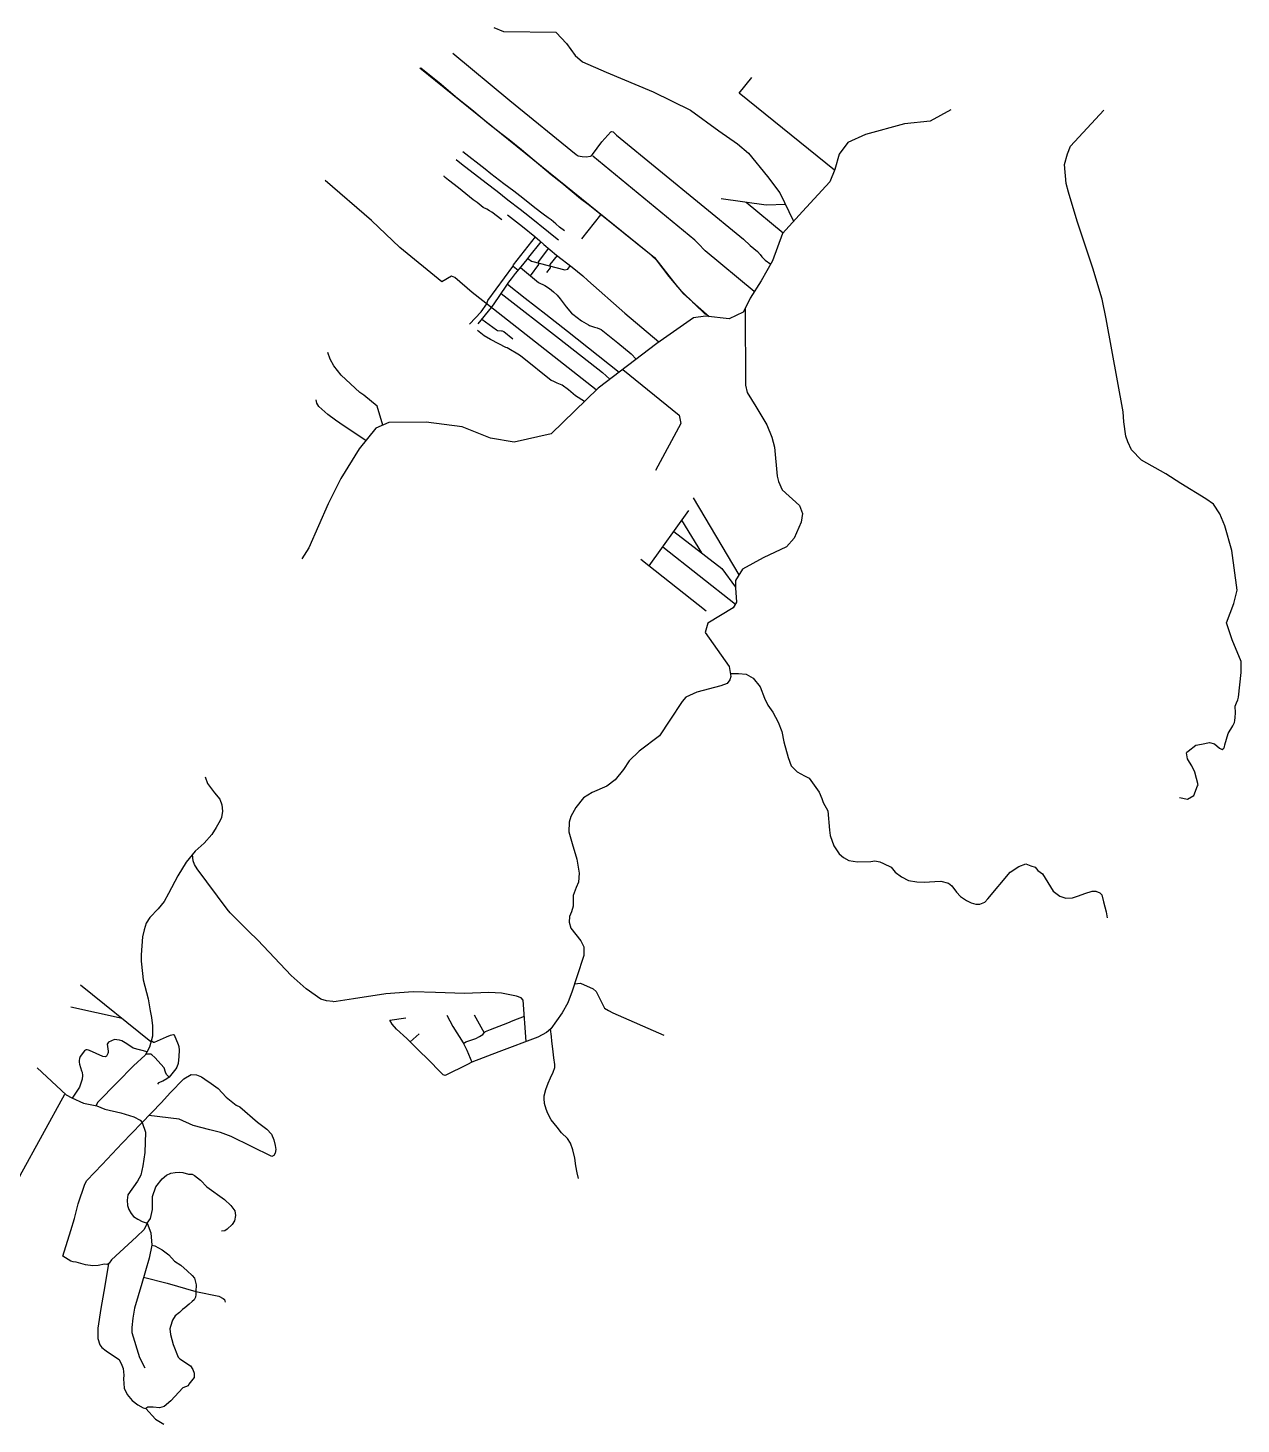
# Model space of a CAD drawing. Header units: millimetres. Extents: x 335238 to 340737, y 7369216 to 7372735.
# Drawn here: x 337680 to 340737, y 7369216 to 7372735 of the extents above; entities that cross this region are included whole.
import ezdxf

# ---------------------------------------------------------------- set-up
doc = ezdxf.new("R2010")
doc.units = ezdxf.units.MM
for name, color, linetype in [('AVENIDA ÂNGEKO DEMACHI - 30_12_20 - etapa 01 - DJI_0004', 7, 'Continuous'), ('ESTRADA ARTHUR MARSON - 30_12_20 - etapa 01 - DJI_0007', 1, 'Continuous'), ('ESTRADA GALVÃO - 30_12_20 - etapa 01  - DJI_0028', 1, 'Continuous'), ('ESTRADA JOSÉ MOURA - 30_12_20 - etapa 01 - DJI_0041', 7, 'Continuous'), ('ESTRADA LUIZ MARSON - 30_12_20 - etapa 01 - DJI_0025', 1, 'Continuous'), ('ESTRADA MARCO POLO - 30_12_20 - etapa 01 - DJI_0031 - DJI_0032 - DJI_0033', 7, 'Continuous'), ('MARIA ENCARNAÇÃO NUTE - 30_12_20 - etapa 04 - DJI_0032', 7, 'Continuous'), ('MCT - AVENIDA VENÂNCIA TOMÁS DE AQUINO', 7, 'Continuous'), ('MCT - RUA JOÃO ANTUNES', 7, 'Continuous'), ('MCT - RUA PARAÍBA', 7, 'Continuous'), ('MCT - TV. DAS GOIABEIRAS', 7, 'Continuous'), ('MCT RUA PROF. BENEDITO CARLOS DOS SANTOS', 1, 'Continuous'), ('PASSAGEM DE ACÁCIA - 30_12_20 - etapa 01 - DJI_0013', 1, 'Continuous'), ('PASSAGEM INÊS DE ARAÚJO - 30_12_20 - etapa 01 - DJI_0038', 7, 'Continuous'), ('PASSAGEM SÃO RAFAEL - 30_12_20 - etapa 01 - DJI_0014', 1, 'Continuous'), ('RUA ACRE - 31_12_20 - MAVIC - DJI_0161', 7, 'Continuous'), ('RUA AGUAS DE PRATA - 30_12_20 - etapa 01 - DJI_0012', 1, 'Continuous'), ('RUA ALAMEDA DAS PAINEIRAS - 30_12_20 - etapa 01 - DJI_0004 - DJI_0001', 1, 'Continuous'), ('RUA ANTONIA MARIA SALATIEL - 30_12_20 - etapa 01 - DJI_0009', 1, 'Continuous'), ('RUA ANTONIO BATTISTINI - 30_12_20 - etapa 01 - DJI_0026', 7, 'Continuous'), ('RUA ASSUMPTA SABATINI ROSSI - 30_12_20 - etapa 01 - DJI_0024', 7, 'Continuous'), ('RUA AUGUSTO VENTURINI - 30_12_20 - etapa 01 - DJI_0039', 1, 'Continuous'), ('RUA CEARÁ MIRIM - 31_12_20 - MAVIC - DJI_0153', 7, 'Continuous'), ('RUA COTEGIPE - 31_12_20 - MAVIC - DJI_0147', 7, 'Continuous'), ('RUA DA CONQUISTA - 30_12_20 - etapa 01 - DJI_0002 - DJI_0003', 1, 'Continuous'), ('RUA DA ÁRVORE - 30_12_20 - etapa 01 - DJI_0006', 1, 'Continuous'), ('RUA DAS AROEIRAS - 30_12_20 - etapa 04 - DJI_0031 - DJI_0032 - DJI_0033', 7, 'Continuous'), ('RUA DAS FLORES - 30_12_20 - etapa 01 - DJI_0001', 1, 'Continuous'), ('RUA DEOCLÉCIO ALVES MOREIRA - 31_12_20 - MAVIC - DJI_0158', 7, 'Continuous'), ('RUA DUAS PITANGUEIRAS - 30_12_20 - etapa 04 - DJI_0030', 7, 'Continuous'), ('RUA FLORESTAL - 31_12_20 - MAVIC - DJI_0159', 7, 'Continuous'), ('RUA FRANCISCO AFONSO RIGUEIRA - 30_12_20 - etapa 04 - DJI_0029', 7, 'Continuous'), ('RUA GINÉS GONSALES - 30_12_20  - etapa 04 - DJI_0027', 7, 'Continuous'), ('RUA GIUSEPPE VENTURINE - 30_12_20 - etapa 01 - DJI_0020', 7, 'Continuous'), ('RUA GOIÂNIA - 31_12_20 - MAVIC - DJI_0151', 7, 'Continuous'), ('RUA IPÓLITO MINUCCI - 30_12_20 - etapa 01 - DJI_0017', 1, 'Continuous'), ('RUA ITAIPÚ - 31_12_20 - MAVIC - DJI_0150', 7, 'Continuous'), ('RUA JANDIR CARVALHO LANES - 30_12_20 - etapa 04 - DJI_0033', 7, 'Continuous'), ('RUA JOSÉ JOÃO SANTANA - 30_12_20 - etapa 01 - DJI_0023', 1, 'Continuous'), ('RUA JOSÉ MARTINS FERNANDES - 31_12_20 - MAVIC - DJI_0162', 7, 'Continuous'), ('RUA JURUÁ - 31_12_20 - MAVIC - DJI_0160', 7, 'Continuous'), ('RUA JÚPITER - 30_12_20 - etapa 01 - DJI_0037', 7, 'Continuous'), ('RUA LUIGI BATISTINI - 30_12_20 - etapa 01 - DJI_0027', 1, 'Continuous'), ('RUA LUIZA DE O. SANTANA - 30_12_20 - etapa 01 - DJI_0021', 1, 'Continuous'), ('RUA MANAUS - 31_12_20 - MAVIC - DJI_0154 - DJI_155', 7, 'Continuous'), ('RUA MARTE - 30_12_20 - etapa 01 - DJI_0034', 7, 'Continuous'), ('RUA MATO GROSSO - 31_12_20 - MAVIC - DJI_0148', 7, 'Continuous'), ('RUA MERCÚRIO - 30_12_20 - etapa 01 - DJI_0035', 7, 'Continuous'), ('RUA NETUNO - 30_12_20 - etapa 01 - DJI_0036', 7, 'Continuous'), ('RUA PEDRO ZAMPIERRI - 30_12_20 - etapa 01 - DJI_0015', 1, 'Continuous'), ('RUA SANTE BATTISTINI - 30_12_20 - etapa 01 - DJI_0005', 1, 'Continuous'), ('RUA SERVIDÃO PARTICULAR - 30_12_20 - etapa 01 - DJI_0029', 7, 'Continuous'), ('RUA SIMON BOLIVAR - 31_12_20 - MAVIC - DJI_0157', 7, 'Continuous'), ('RUA VÊNUS - 30_12_20 - etapa 01 - DJI_0040', 7, 'Continuous'), ('RUA ÁGUAS DE SANTA BÁRBARA - 30_12_20 - etapa 01 - DJI_0010', 1, 'Continuous'), ('RUA ÁGUAS DE SANTA CLARA - 30_12_20 - etapa 01 - DJI_0011', 1, 'Continuous'), ('TV SOSSEGO - 30_12_20 - etapa 01 - DJI_0030', 7, 'Continuous')]:
    doc.layers.add(name, color=color, linetype=linetype)

msp = doc.modelspace()

# ---------------------------------------------------------------- linework, layer by layer
at = {"layer": 'AVENIDA ÂNGEKO DEMACHI - 30_12_20 - etapa 01 - DJI_0004'}
msp.add_lwpolyline([(340581.8, 7370794.7), (340602.5, 7370790.9), (340618.2, 7370800.2), (340627.7, 7370824), (340628.7, 7370826.4), (340620.7, 7370859.1), (340613.1, 7370874.4), (340606.8, 7370883.6), (340602.1, 7370892.2), (340599.2, 7370907.3), (340600.4, 7370909.1), (340603.8, 7370911.7), (340623.3, 7370926.7), (340637.6, 7370929.5), (340657.6, 7370933.2), (340670.5, 7370929.8), (340682.6, 7370918.9), (340689.6, 7370916.2), (340693.3, 7370918.9), (340695.6, 7370922.4), (340696.4, 7370927.5), (340705, 7370956.6), (340716.7, 7370975.9), (340720.6, 7370983.6), (340721.2, 7370989.2), (340722.3, 7370996.6), (340722.9, 7371008.1), (340721.9, 7371025.2), (340725.9, 7371033.9), (340729.3, 7371041), (340730.8, 7371047.5), (340737.1, 7371110.2), (340737.1, 7371137.8), (340715, 7371192.1), (340700.5, 7371234.9), (340718.7, 7371284.1), (340727.5, 7371317.7), (340713.9, 7371417.5), (340696.4, 7371479.8), (340683.5, 7371510.3), (340668, 7371534.1), (340648.2, 7371547.7), (340585.1, 7371586.5), (340547.2, 7371610.9), (340486.1, 7371645.3), (340461.4, 7371671.2), (340452.1, 7371691), (340446.7, 7371705.8), (340441.6, 7371741.5), (340439.9, 7371767.4), (340397.3, 7372001.4), (340387.1, 7372050.7), (340363.7, 7372129.5), (340323.9, 7372247.3), (340302.6, 7372320.7), (340296.4, 7372342.9), (340292.1, 7372390.4), (340299.6, 7372417.6), (340307.5, 7372436.3), (340391.7, 7372527.1)], dxfattribs=at)
at = {"layer": 'ESTRADA ARTHUR MARSON - 30_12_20 - etapa 01 - DJI_0007'}
msp.add_lwpolyline([(338888.7, 7372088.8), (338932.9, 7372053.2), (338984.8, 7372013), (339039.9, 7371970.3), (339169.6, 7371866.8)], dxfattribs=at)
at = {"layer": 'ESTRADA GALVÃO - 30_12_20 - etapa 01  - DJI_0028'}
msp.add_lwpolyline([(339487, 7372027.6), (339482.2, 7372017.9), (339446.7, 7372001.8), (339387.8, 7372008.5), (339357.2, 7372003.7), (339264.5, 7371939.1), (339116.6, 7371826.4), (338998.7, 7371711.6), (338905.3, 7371690.5), (338845.6, 7371700.2), (338774.3, 7371729.5), (338683.8, 7371741.1), (338589.6, 7371740.2), (338556.3, 7371725.6), (338514.3, 7371673.7), (338468.1, 7371599.1), (338436.5, 7371534.7), (338388, 7371423.8), (338369.9, 7371396.6)], dxfattribs=at)
at = {"layer": 'ESTRADA JOSÉ MOURA - 30_12_20 - etapa 01 - DJI_0041'}
msp.add_lwpolyline([(339449.8, 7371107.5), (339470.7, 7371107.6), (339490.1, 7371105.4), (339507.6, 7371095.3), (339524.8, 7371073.6), (339536.5, 7371045), (339544.4, 7371027.5), (339556.8, 7371009.6), (339570.9, 7370984.4), (339579.5, 7370961.6), (339585.2, 7370935.6), (339595.7, 7370895.9), (339603.2, 7370874.5), (339618.7, 7370860), (339637.3, 7370849.1), (339649.1, 7370843.6), (339673.6, 7370808), (339681, 7370792.1), (339683.9, 7370782.1), (339695.4, 7370760.9), (339699.8, 7370712.4), (339701.9, 7370698.9), (339710.7, 7370673), (339724.1, 7370653.3), (339734.9, 7370643.4), (339749, 7370636.1), (339759.4, 7370634.7), (339770.5, 7370632.8), (339804.3, 7370633.9), (339814.5, 7370635.2), (339826.7, 7370632.8), (339836.2, 7370628.7), (339855.7, 7370619.2), (339865.7, 7370606.6), (339881.2, 7370595.3), (339899, 7370585.8), (339920.1, 7370582.2), (339938.8, 7370581.1), (339951.6, 7370582.4), (339965.5, 7370583.2), (339980.7, 7370584), (339999.9, 7370579.3), (340008.4, 7370572.3), (340019.6, 7370556.2), (340030, 7370545.7), (340045.2, 7370535.6), (340057.1, 7370529.2), (340068.8, 7370525.9), (340078.5, 7370526.1), (340091, 7370530.9), (340099.2, 7370539.8), (340155.3, 7370606.6), (340176.8, 7370621), (340194.9, 7370627.8), (340207.4, 7370623), (340218.5, 7370618.9), (340225.3, 7370611.3), (340236.7, 7370602.4), (340264, 7370558.7), (340280.1, 7370546.6), (340295.3, 7370541.4), (340312.4, 7370542.2), (340327.5, 7370547.2), (340343, 7370552.9), (340361.5, 7370558.7), (340371.5, 7370558.4), (340380.9, 7370554.7), (340386.4, 7370549.7), (340390.4, 7370531.7), (340397.1, 7370506.8), (340400, 7370491.7)], dxfattribs=at)
at = {"layer": 'ESTRADA LUIZ MARSON - 30_12_20 - etapa 01 - DJI_0025'}
for points in [[(338750.8, 7372671), (338894.2, 7372551.5), (339061.1, 7372416), (339066.6, 7372412.6), (339076.7, 7372410.2), (339087.1, 7372410.1), (339097.4, 7372411.8), (339100.7, 7372413.4), (339102.3, 7372415.3)], [(339510.4, 7372069.9), (339386.6, 7372172.7), (339369.2, 7372191.1), (339360.2, 7372199.8), (339103.1, 7372411.1)]]:
    msp.add_lwpolyline(points, dxfattribs=at)
at = {"layer": 'ESTRADA MARCO POLO - 30_12_20 - etapa 01 - DJI_0031 - DJI_0032 - DJI_0033', "color": 1}
msp.add_lwpolyline([(340005.9, 7372528.4), (339953.6, 7372499.3), (339888.7, 7372492.6), (339790.6, 7372466.1), (339746.1, 7372445.8), (339724.4, 7372416.4), (339713.1, 7372377.7), (339700.8, 7372346.4), (339631.7, 7372272.3), (339581.3, 7372216.2), (339556.5, 7372147.4), (339528.1, 7372097.4), (339499.7, 7372053.2), (339487, 7372027.6)], dxfattribs=at)
at = {"layer": 'ESTRADA MARCO POLO - 30_12_20 - etapa 01 - DJI_0031 - DJI_0032 - DJI_0033'}
for points in [[(339487, 7372027.6), (339488.6, 7371834), (339492.1, 7371815.7), (339513.9, 7371780.2), (339542, 7371734), (339554.9, 7371703.2), (339561.1, 7371678.1), (339568.2, 7371605), (339571.3, 7371591.2), (339580.6, 7371570.7), (339624.2, 7371530.8), (339632.1, 7371510.5), (339628.5, 7371488.5), (339611.1, 7371448.2), (339591.6, 7371426.5), (339533.1, 7371399.1), (339480.5, 7371370.5), (339463.3, 7371342.2), (339462.7, 7371323.3), (339465.9, 7371287), (339457, 7371272.7), (339393.5, 7371234.4), (339386.7, 7371210.5), (339447.1, 7371124.8), (339450.9, 7371100.2), (339448.4, 7371091.8), (339441.8, 7371082.3), (339426, 7371076.3), (339365.5, 7371060.7), (339337.6, 7371047.4), (339328.6, 7371036.9), (339297.2, 7370989.5), (339271.9, 7370950.4), (339220.5, 7370911.3), (339195.3, 7370887.1), (339180.7, 7370865.8), (339159.5, 7370839.5), (339138.5, 7370823.4), (339101.6, 7370807.7), (339079.9, 7370794), (339060.5, 7370769.5), (339048.2, 7370747.1), (339043.8, 7370732.5), (339043.3, 7370708.1), (339051.7, 7370679.2), (339063, 7370639.3), (339069.1, 7370604), (339067.7, 7370581.6), (339061.2, 7370568.3), (339054.2, 7370547.9), (339054.1, 7370521.1), (339049.5, 7370506.7), (339045.1, 7370495.1), (339043.7, 7370480.8), (339047.9, 7370465.9), (339073, 7370433.7), (339081.1, 7370418.2), (339080.6, 7370396.8), (339063.6, 7370343.1), (339051.5, 7370306.4), (339040.8, 7370277.4), (339026.2, 7370252.1), (338997.6, 7370212.2)], [(339067, 7369834.2), (339063.8, 7369849), (339060.9, 7369866.3), (339058.4, 7369885.6), (339053.5, 7369907.1), (339046.9, 7369924), (339039.4, 7369935.5), (339024.6, 7369950), (339014, 7369963.6), (338998.7, 7369982), (338989.9, 7369998.1), (338985.5, 7370009.1), (338981.3, 7370023.8), (338980.9, 7370036.3), (338981.2, 7370043.1), (338985.2, 7370059.2), (338991.2, 7370074.7), (338996.5, 7370088.1), (339003.3, 7370102.2), (339007.8, 7370114.5), (339007.8, 7370122), (339005.4, 7370139), (339002.5, 7370161), (338999.8, 7370180.5), (338999, 7370192.8), (338996.4, 7370211.3)]]:
    msp.add_lwpolyline(points, dxfattribs=at)
at = {"layer": 'MARIA ENCARNAÇÃO NUTE - 30_12_20 - etapa 04 - DJI_0032'}
msp.add_lwpolyline([(338997.6, 7370212.2), (338986.5, 7370202.9), (338964.5, 7370191.1), (338866.3, 7370153.9), (338798.4, 7370127.5), (338787.3, 7370122.3), (338731.4, 7370094.1)], dxfattribs=at)
at = {"layer": 'MCT - AVENIDA VENÂNCIA TOMÁS DE AQUINO'}
msp.add_lwpolyline([(338448.6, 7370280.4), (338432.6, 7370282), (338418.1, 7370286.3), (338380.7, 7370312.3), (338343.3, 7370346.6), (338259.1, 7370434.9), (338236, 7370457.9), (338189.7, 7370504.3), (338182, 7370513.4), (338106.3, 7370614.8), (338099.4, 7370626.3), (338096.6, 7370635.1), (338094.2, 7370650.8)], dxfattribs=at)
at = {"layer": 'MCT - RUA JOÃO ANTUNES'}
msp.add_lwpolyline([(338665.8, 7370199.6), (338643.2, 7370178.7)], dxfattribs=at)
at = {"layer": 'MCT - RUA PARAÍBA'}
msp.add_lwpolyline([(337966.1, 7369973.7), (338016.3, 7370025.9), (338038.6, 7370050.8), (338072.9, 7370085.7), (338091.5, 7370096.4), (338104.9, 7370096.1), (338117.6, 7370091.2), (338125.4, 7370084.8), (338141.5, 7370074), (338159.1, 7370061.8), (338179.5, 7370039.2), (338204.6, 7370019.2), (338213.9, 7370014.9), (338258.6, 7369976.9), (338282.3, 7369959.3), (338293.3, 7369946.1), (338299.7, 7369931.8), (338303.1, 7369918), (338304.3, 7369907.6), (338302.6, 7369898.2), (338299.9, 7369892.2), (338294.6, 7369890)], dxfattribs=at)
at = {"layer": 'MCT - TV. DAS GOIABEIRAS'}
msp.add_lwpolyline([(338804.6, 7370246.7), (338829.8, 7370202.1)], dxfattribs=at)
at = {"layer": 'MCT RUA PROF. BENEDITO CARLOS DOS SANTOS'}
msp.add_lwpolyline([(338823.8, 7372000.2), (338860.8, 7371973.4), (338863.4, 7371971.8), (338873.2, 7371971.1), (338874.8, 7371971), (338879.3, 7371969.6), (338901.5, 7371951.1)], dxfattribs=at)
at = {"layer": 'PASSAGEM DE ACÁCIA - 30_12_20 - etapa 01 - DJI_0013'}
msp.add_lwpolyline([(339013.3, 7372160.8), (338995.4, 7372138.5), (338995.7, 7372130.3), (338986.7, 7372118.6)], dxfattribs=at)
at = {"layer": 'PASSAGEM INÊS DE ARAÚJO - 30_12_20 - etapa 01 - DJI_0038'}
msp.add_lwpolyline([(339356.7, 7371550.3), (339471.7, 7371356.1)], dxfattribs=at)
at = {"layer": 'PASSAGEM SÃO RAFAEL - 30_12_20 - etapa 01 - DJI_0014'}
msp.add_lwpolyline([(338991.5, 7372179.3), (338965.5, 7372145.4), (338966.2, 7372138.5), (338945.5, 7372110.1)], dxfattribs=at)
at = {"layer": 'RUA ACRE - 31_12_20 - MAVIC - DJI_0161'}
msp.add_lwpolyline([(337917.1, 7370237.7), (337787.8, 7370266)], dxfattribs=at)
at = {"layer": 'RUA AGUAS DE PRATA - 30_12_20 - etapa 01 - DJI_0012'}
msp.add_lwpolyline([(338874.4, 7372250.8), (338848.7, 7372270), (338842.9, 7372273.8), (338836.6, 7372277.5), (338827.4, 7372281.9), (338811.8, 7372294.3), (338801.9, 7372301.3), (338764.6, 7372331.9), (338739.5, 7372350.7), (338731.1, 7372357.8), (338729, 7372360.1), (338728.8, 7372362)], dxfattribs=at)
at = {"layer": 'RUA ALAMEDA DAS PAINEIRAS - 30_12_20 - etapa 01 - DJI_0004 - DJI_0001'}
for points in [[(338792.5, 7371988.3), (338822.1, 7372019.3), (338836.6, 7372038.8), (338839.1, 7372047.2), (338901.8, 7372133.1), (338903.9, 7372137.4), (338958.7, 7372208)], [(338848.2, 7372029.7), (338854.7, 7372039.1), (338885.3, 7372084), (338892.1, 7372093.6), (338898.5, 7372102.5), (338908.5, 7372115.7), (338922.5, 7372132.6), (338937.6, 7372150.9), (338942.2, 7372156.8), (338973.2, 7372195.3)], [(338814.4, 7371988.8), (338848.2, 7372029.7)]]:
    msp.add_lwpolyline(points, dxfattribs=at)
at = {"layer": 'RUA ANTONIA MARIA SALATIEL - 30_12_20 - etapa 01 - DJI_0009'}
msp.add_lwpolyline([(339122.6, 7372263.8), (339075.2, 7372203.4)], dxfattribs=at)
at = {"layer": 'RUA ANTONIO BATTISTINI - 30_12_20 - etapa 01 - DJI_0026'}
msp.add_lwpolyline([(339102.4, 7372415.3), (339126.5, 7372447.6), (339148.5, 7372472.6), (339151.3, 7372473.5), (339154.7, 7372472.6), (339160, 7372467.6), (339163.5, 7372464.3), (339483, 7372202.5), (339500.3, 7372186.6), (339518.3, 7372171.3), (339525, 7372163.5), (339529, 7372157.9), (339538.2, 7372149.4), (339552, 7372139.5)], dxfattribs=at)
at = {"layer": 'RUA ASSUMPTA SABATINI ROSSI - 30_12_20 - etapa 01 - DJI_0024'}
for points in [[(339037.1, 7372695.6), (339011.5, 7372722.9), (338879.1, 7372724.8), (338854.9, 7372734.7)], [(339037.1, 7372695.6), (339059.3, 7372665.3), (339077.4, 7372649.6), (339137.4, 7372623.4), (339255.2, 7372573.8), (339349.6, 7372527.2), (339421.4, 7372475.4), (339468, 7372442.7), (339495.7, 7372418.8), (339543.7, 7372359.8), (339574.5, 7372318.9), (339609.2, 7372247.2)]]:
    msp.add_lwpolyline(points, dxfattribs=at)
at = {"layer": 'RUA AUGUSTO VENTURINI - 30_12_20 - etapa 01 - DJI_0039'}
msp.add_lwpolyline([(339179.4, 7371874), (339321.4, 7371758.5), (339325.6, 7371738), (339261.8, 7371619.5)], dxfattribs=at)
at = {"layer": 'RUA CEARÁ MIRIM - 31_12_20 - MAVIC - DJI_0153'}
msp.add_lwpolyline([(338294.6, 7369890), (338192.4, 7369940.7), (338165.2, 7369950.2), (338138.6, 7369956.8), (338096.7, 7369968.2), (338060.7, 7369984), (337984.7, 7369993.1)], dxfattribs=at)
at = {"layer": 'RUA COTEGIPE - 31_12_20 - MAVIC - DJI_0147'}
for points in [[(337992, 7369666.5), (337999.9, 7369664.7), (338018.1, 7369655.1), (338034.8, 7369642), (338049.5, 7369626.5), (338065.5, 7369616.1), (338081, 7369602.1), (338093.5, 7369590.3), (338099.9, 7369583.4), (338103.7, 7369566.8), (338102.9, 7369549.8), (338102.7, 7369542), (338102.5, 7369535.2), (338098.9, 7369528.6), (338094, 7369524.1), (338086.1, 7369517.4), (338075, 7369508.5), (338069.1, 7369504.5), (338061.6, 7369496.8), (338050.9, 7369488), (338043.9, 7369477.8), (338038.9, 7369461.8), (338037.3, 7369455.3), (338039.5, 7369441.6), (338045.5, 7369416), (338058.7, 7369384.6), (338062.9, 7369380.4), (338089.5, 7369362.3), (338095.7, 7369353.5), (338098.8, 7369343.9), (338098.4, 7369333.1), (338085.5, 7369316), (338083.3, 7369312.1), (338070.4, 7369307.3), (338040.4, 7369274.5), (338023.6, 7369259.8), (338011.8, 7369256.8), (337995.7, 7369258.4), (337981.7, 7369258.4), (337977, 7369254.7)], [(337883.1, 7369619.5), (337871.2, 7369549.4), (337863.6, 7369506.7), (337855.9, 7369457), (337856, 7369430.9), (337860.7, 7369415.5), (337866, 7369408.4), (337877, 7369399.9), (337890.8, 7369390.5), (337909.4, 7369378.7), (337916.4, 7369364.3), (337920.2, 7369355.7), (337921.5, 7369339), (337920.6, 7369329.7), (337922.7, 7369305.9), (337929.6, 7369290.4), (337942.4, 7369274.8), (337956.8, 7369264), (337970, 7369256.8), (337977, 7369254.7), (338001.5, 7369228.2), (338022.1, 7369215.5)]]:
    msp.add_lwpolyline(points, dxfattribs=at)
at = {"layer": 'RUA DA CONQUISTA - 30_12_20 - etapa 01 - DJI_0002 - DJI_0003'}
msp.add_lwpolyline([(339082.1, 7371792.8), (339060, 7371807.5), (339042.2, 7371822.2), (339026.4, 7371834.6), (339013.7, 7371839.6), (339003.5, 7371844.3), (338998.4, 7371845.8), (338925.1, 7371905.1), (338918.8, 7371910.2), (338887.5, 7371928.7), (338884.3, 7371929.1), (338866.5, 7371938.7), (338845.7, 7371949.5), (338829.5, 7371958.4), (338812.5, 7371971.8)], dxfattribs=at)
at = {"layer": 'RUA DA ÁRVORE - 30_12_20 - etapa 01 - DJI_0006'}
for points in [[(338902.5, 7372134.5), (338915.3, 7372123.9)], [(338920.9, 7372130.7), (338966.7, 7372092.6), (338982.9, 7372085.2), (338994.2, 7372078), (339004.5, 7372069.3), (339013.2, 7372060.9), (339021.2, 7372051.6), (339036, 7372031.6), (339049.9, 7372015.5), (339052.8, 7372012.8), (339075.3, 7371996.7), (339092.5, 7371986), (339094.9, 7371984.7), (339107.4, 7371980.8), (339114.8, 7371978.8), (339124.5, 7371974.3), (339166.4, 7371941.1), (339199.8, 7371913.3), (339212.3, 7371899.4)]]:
    msp.add_lwpolyline(points, dxfattribs=at)
at = {"layer": 'RUA DAS AROEIRAS - 30_12_20 - etapa 04 - DJI_0031 - DJI_0032 - DJI_0033'}
msp.add_lwpolyline([(338777.5, 7370175), (338783.4, 7370179.3), (338808.6, 7370187.8), (338818.2, 7370192.5), (338826.3, 7370197.3), (338829.8, 7370202.1), (338832.6, 7370205.2), (338845.8, 7370210.5), (338889.4, 7370226.7), (338902.8, 7370233.2), (338931, 7370243.7)], dxfattribs=at)
at = {"layer": 'RUA DAS FLORES - 30_12_20 - etapa 01 - DJI_0001'}
msp.add_lwpolyline([(339112.3, 7371822.3), (338853.1, 7372025.9), (338799.4, 7372068), (338755.4, 7372105.7), (338747.6, 7372108.7), (338723.1, 7372095), (338617.1, 7372181.3), (338545.3, 7372249.1), (338428.7, 7372350.3)], dxfattribs=at)
at = {"layer": 'RUA DEOCLÉCIO ALVES MOREIRA - 31_12_20 - MAVIC - DJI_0158'}
msp.add_lwpolyline([(337980.4, 7370154.2), (337944.7, 7370163.4), (337929.4, 7370173.8), (337916.8, 7370181.2), (337910.4, 7370183.6), (337904.1, 7370184.4), (337898.3, 7370184.5), (337883, 7370178.3), (337879.7, 7370172.9), (337882.5, 7370155.3), (337882.2, 7370152.1), (337881.4, 7370149.2), (337878, 7370143.2), (337874.5, 7370141.5), (337868.8, 7370142.3), (337835.1, 7370157.5), (337832.5, 7370158.4), (337828.9, 7370158.9), (337826.8, 7370158.9), (337824.7, 7370158.2), (337822.7, 7370156.3), (337811.9, 7370141.7), (337810.1, 7370137.1), (337809.4, 7370132.3), (337809.2, 7370127.8), (337809.6, 7370123.1), (337815, 7370106.1), (337816.4, 7370102.3), (337817.5, 7370094.4), (337816.2, 7370085), (337812.6, 7370071.9), (337809.5, 7370065), (337791.2, 7370037.4)], dxfattribs=at)
at = {"layer": 'RUA DUAS PITANGUEIRAS - 30_12_20 - etapa 04 - DJI_0030'}
msp.add_lwpolyline([(338735.8, 7370246.4), (338750.3, 7370218), (338776.6, 7370176.8), (338786.3, 7370158), (338798.2, 7370127.4)], dxfattribs=at)
at = {"layer": 'RUA FLORESTAL - 31_12_20 - MAVIC - DJI_0159'}
for points in [[(337990.7, 7370182.2), (337996.1, 7370178.2), (337999.1, 7370178.6), (338029.1, 7370191.3), (338039.3, 7370196), (338045.9, 7370197.9), (338048.3, 7370196.5), (338058.9, 7370172.2), (338060.1, 7370166.9), (338060.7, 7370157.9), (338060, 7370142.3), (338058.1, 7370124.8), (338055.1, 7370115.4), (338053, 7370110.8), (338035.9, 7370090.3), (338029.3, 7370097.1), (338026.7, 7370102.7), (338022.8, 7370113.5), (337999.4, 7370139.7), (337992.2, 7370146.4), (337989.3, 7370147.6), (337977, 7370148.3)], [(338035.9, 7370090.3), (338030, 7370085.5), (338020, 7370079.9), (338008.8, 7370075.8), (338006.3, 7370072.4)]]:
    msp.add_lwpolyline(points, dxfattribs=at)
at = {"layer": 'RUA FRANCISCO AFONSO RIGUEIRA - 30_12_20 - etapa 04 - DJI_0029'}
msp.add_lwpolyline([(338731.4, 7370094.1), (338731.4, 7370094.1), (338726.2, 7370095.6), (338723, 7370098.9), (338686.1, 7370136.6), (338667.2, 7370154.4), (338634.4, 7370187.7), (338608.8, 7370210.7), (338597.5, 7370223.6), (338591.7, 7370233.7), (338632.6, 7370239.1)], dxfattribs=at)
at = {"layer": 'RUA GINÉS GONSALES - 30_12_20  - etapa 04 - DJI_0027'}
msp.add_lwpolyline([(338935.4, 7370180.1), (338928.2, 7370283.8), (338923.3, 7370290.2), (338911.4, 7370294.1), (338873.1, 7370301.5), (338841.5, 7370303.5), (338780.4, 7370300.5), (338706.8, 7370303), (338650.5, 7370304.9), (338581.8, 7370300.3), (338500.3, 7370287.8), (338456.4, 7370281.1), (338450, 7370280.2), (338448.7, 7370280.4)], dxfattribs=at)
at = {"layer": 'RUA GIUSEPPE VENTURINE - 30_12_20 - etapa 01 - DJI_0020'}
msp.add_lwpolyline([(339712.4, 7372375.8), (339472.3, 7372570.6), (339503.8, 7372609.4)], dxfattribs=at)
at = {"layer": 'RUA GOIÂNIA - 31_12_20 - MAVIC - DJI_0151'}
msp.add_lwpolyline([(337980.3, 7369722.1), (337973.2, 7369706.1), (337953.4, 7369687.3), (337890.2, 7369629.2), (337884.4, 7369620.8), (337878.5, 7369618), (337872.7, 7369618.4), (337856.9, 7369615.4), (337843.4, 7369614.1), (337825, 7369616.6), (337801.2, 7369623.3), (337793.7, 7369624.3), (337787.9, 7369626.1), (337767.7, 7369638.6), (337788.4, 7369703.6), (337797.6, 7369734), (337806.6, 7369770.4), (337823.5, 7369819.9), (337828.6, 7369829.3), (337867.1, 7369869.9), (337917.7, 7369923.2), (337966.1, 7369973.7)], dxfattribs=at)
at = {"layer": 'RUA IPÓLITO MINUCCI - 30_12_20 - etapa 01 - DJI_0017'}
msp.add_lwpolyline([(338872.8, 7372065.6), (339019.6, 7371951.4), (339127.7, 7371865.8), (339146.6, 7371849.3)], dxfattribs=at)
at = {"layer": 'RUA ITAIPÚ - 31_12_20 - MAVIC - DJI_0150'}
msp.add_lwpolyline([(337971.4, 7369586.1), (338030.4, 7369570.7), (338103.1, 7369549.8), (338161, 7369537.7), (338172, 7369532.3), (338175.3, 7369529.4), (338177.2, 7369523.2)], dxfattribs=at)
at = {"layer": 'RUA JANDIR CARVALHO LANES - 30_12_20 - etapa 04 - DJI_0033'}
msp.add_lwpolyline([(339057.6, 7370324.8), (339072.6, 7370327.1), (339104.1, 7370312.8), (339111.7, 7370305.8), (339128.2, 7370273.7), (339133.2, 7370263.9), (339142.7, 7370258.4), (339153.5, 7370252.5), (339282.3, 7370196.2)], dxfattribs=at)
at = {"layer": 'RUA JOSÉ JOÃO SANTANA - 30_12_20 - etapa 01 - DJI_0023'}
msp.add_lwpolyline([(339490.3, 7372295.3), (339583.1, 7372218.2)], dxfattribs=at)
at = {"layer": 'RUA JOSÉ MARTINS FERNANDES - 31_12_20 - MAVIC - DJI_0162'}
msp.add_lwpolyline([(338126.5, 7370846.7), (338132.7, 7370830.3), (338149.9, 7370806.3), (338163.7, 7370790.4), (338168.5, 7370776.4), (338170.5, 7370760.7), (338168, 7370744.2), (338164.4, 7370736.6), (338154, 7370719.2), (338143.4, 7370701.6), (338124, 7370679.4), (338101.5, 7370659.5), (338078.3, 7370631.9), (338057.5, 7370597.6), (338034.5, 7370553.1), (338022.9, 7370533), (338008.4, 7370513.9), (337987.4, 7370492.7), (337977.9, 7370478.3), (337973.1, 7370461.6), (337968.7, 7370443.3), (337965.6, 7370398.3), (337965.6, 7370382.2), (337968.8, 7370351.5), (337970.2, 7370335.6), (337982.5, 7370287.7), (337988.1, 7370257), (337991.5, 7370240.3), (337993.9, 7370219), (337993.9, 7370192.9), (337985.9, 7370165.9), (337979.9, 7370153), (337975, 7370145.3), (337946.3, 7370118.7), (337905.1, 7370076.6), (337855.8, 7370026.8), (337851.2, 7370017.9)], dxfattribs=at)
at = {"layer": 'RUA JURUÁ - 31_12_20 - MAVIC - DJI_0160'}
msp.add_lwpolyline([(337989.8, 7370179.2), (337812.1, 7370322.1)], dxfattribs=at)
at = {"layer": 'RUA JÚPITER - 30_12_20 - etapa 01 - DJI_0037'}
msp.add_lwpolyline([(339307.4, 7371465.5), (339428.8, 7371371.9), (339462.7, 7371325.4)], dxfattribs=at)
at = {"layer": 'RUA LUIGI BATISTINI - 30_12_20 - etapa 01 - DJI_0027'}
for points in [[(338667.8, 7372633.8), (339259, 7372155.6), (339316.1, 7372083.1), (339329.2, 7372068.6), (339387.5, 7372012)], [(338670.4, 7372634.3), (338716, 7372597.5), (338762.8, 7372557.2), (338798.4, 7372529.4), (338840.8, 7372494), (338871.6, 7372469.4), (338892.6, 7372453.7), (338924, 7372428.1), (338998.9, 7372364.8), (339025, 7372344.2), (339072.5, 7372304.9), (339095, 7372288.1), (339241.8, 7372169.1), (339263.1, 7372150.4), (339295.4, 7372107.9), (339330.9, 7372065.6), (339354.3, 7372043.9), (339396.6, 7372007.5)]]:
    msp.add_lwpolyline(points, dxfattribs=at)
at = {"layer": 'RUA LUIZA DE O. SANTANA - 30_12_20 - etapa 01 - DJI_0021'}
msp.add_lwpolyline([(339426.6, 7372304.4), (339540.5, 7372289.1), (339590.1, 7372290.2)], dxfattribs=at)
at = {"layer": 'RUA MANAUS - 31_12_20 - MAVIC - DJI_0154 - DJI_155'}
for points in [[(337703.4, 7370113.3), (337776.6, 7370045.3), (337790.3, 7370037.8), (337819.5, 7370024.8), (337853.1, 7370017.5), (337873.5, 7370009.4), (337914.2, 7370000), (337946.5, 7369990.1), (337962.8, 7369981.2), (337967.5, 7369975.3)], [(337967.5, 7369975.3), (337976.2, 7369951.7), (337974.7, 7369900.2), (337969.7, 7369866.7), (337964, 7369842.9), (337955.6, 7369827.6), (337931.6, 7369793.7), (337930, 7369780), (337930.8, 7369766.8), (337933.8, 7369756), (337940.3, 7369745.9), (337946.1, 7369738.8), (337956.6, 7369732.2), (337967.6, 7369726.3), (337980.3, 7369722.1), (337988.9, 7369734), (337993.6, 7369756.5), (337994.1, 7369789.2), (338002.4, 7369813.4), (338018.2, 7369833.6), (338028.8, 7369843.1), (338040.1, 7369848), (338050.6, 7369849.8), (338061.1, 7369850.6), (338069.9, 7369849.5), (338084.6, 7369845.8), (338093.4, 7369845.1), (338099.9, 7369842.3), (338114.7, 7369830.2), (338131.1, 7369813.2), (338175.3, 7369781.2), (338191.2, 7369766.1), (338201, 7369752.8), (338203, 7369741.5), (338200.2, 7369727.5), (338194.3, 7369718.2), (338181.8, 7369707.2), (338175.8, 7369702.7), (338167.5, 7369701.5)]]:
    msp.add_lwpolyline(points, dxfattribs=at)
at = {"layer": 'RUA MARTE - 30_12_20 - etapa 01 - DJI_0034'}
msp.add_lwpolyline([(339224.2, 7371395.6), (339389.1, 7371265)], dxfattribs=at)
at = {"layer": 'RUA MATO GROSSO - 31_12_20 - MAVIC - DJI_0148'}
msp.add_lwpolyline([(337980.3, 7369722.1), (337989.9, 7369698), (337992, 7369666.6), (337985.1, 7369633.5), (337966.6, 7369569.7), (337948.3, 7369507.9), (337944, 7369482.3), (337941.5, 7369458.9), (337941.9, 7369446.2), (337961.2, 7369383.1), (337974.8, 7369357.3)], dxfattribs=at)
at = {"layer": 'RUA MERCÚRIO - 30_12_20 - etapa 01 - DJI_0035'}
msp.add_lwpolyline([(339245.7, 7371378.5), (339345.1, 7371518.7)], dxfattribs=at)
at = {"layer": 'RUA NETUNO - 30_12_20 - etapa 01 - DJI_0036'}
msp.add_lwpolyline([(339327.3, 7371493.7), (339377.7, 7371411.2)], dxfattribs=at)
at = {"layer": 'RUA PEDRO ZAMPIERRI - 30_12_20 - etapa 01 - DJI_0015'}
msp.add_lwpolyline([(338939.8, 7372153.7), (338949.3, 7372147), (339033.3, 7372124.6), (339040.6, 7372126.4), (339046.7, 7372135.2)], dxfattribs=at)
at = {"layer": 'RUA SANTE BATTISTINI - 30_12_20 - etapa 01 - DJI_0005'}
msp.add_lwpolyline([(338888.7, 7372263.6), (338926.3, 7372233.8), (338957.5, 7372209), (338970, 7372198.2), (338980.2, 7372189), (339011.6, 7372162.1), (339051.6, 7372131.4), (339077.9, 7372110), (339090.9, 7372098.2), (339184.3, 7372016.1), (339270.2, 7371943.1)], dxfattribs=at)
at = {"layer": 'RUA SERVIDÃO PARTICULAR - 30_12_20 - etapa 01 - DJI_0029'}
msp.add_lwpolyline([(338574.6, 7371733.6), (338560.3, 7371781.2), (338526.1, 7371808.9), (338516.6, 7371816), (338469.5, 7371859.1), (338450.7, 7371882.8), (338441.4, 7371899.8), (338435.3, 7371916.5)], dxfattribs=at)
at = {"layer": 'RUA SIMON BOLIVAR - 31_12_20 - MAVIC - DJI_0157'}
msp.add_lwpolyline([(337604.2, 7369725.4), (337660.6, 7369842.5), (337773.1, 7370047.3)], dxfattribs=at)
at = {"layer": 'RUA VÊNUS - 30_12_20 - etapa 01 - DJI_0040'}
msp.add_lwpolyline([(339279.8, 7371426.6), (339463.1, 7371282.4)], dxfattribs=at)
at = {"layer": 'RUA ÁGUAS DE SANTA BÁRBARA - 30_12_20 - etapa 01 - DJI_0010'}
msp.add_lwpolyline([(339031.7, 7372223.6), (339019.7, 7372232.8), (339010.5, 7372240.7), (338998.1, 7372250.8), (338991.1, 7372256.1), (338978.4, 7372265), (338974.6, 7372268), (338960.5, 7372278.4), (338949, 7372288.3), (338926.8, 7372305.2), (338904.3, 7372323), (338879.3, 7372342.1), (338857.6, 7372358.5), (338846.8, 7372367.2), (338832.1, 7372378.8), (338775.7, 7372422.5)], dxfattribs=at)
at = {"layer": 'RUA ÁGUAS DE SANTA CLARA - 30_12_20 - etapa 01 - DJI_0011'}
msp.add_lwpolyline([(339016.6, 7372199.6), (338996.9, 7372216), (338991.7, 7372220), (338943.6, 7372258.3), (338920, 7372277.3), (338889.3, 7372300.9), (338862.4, 7372322.1), (338834.9, 7372343.1), (338772.4, 7372391.2), (338758.8, 7372402.5)], dxfattribs=at)
at = {"layer": 'TV SOSSEGO - 30_12_20 - etapa 01 - DJI_0030'}
msp.add_lwpolyline([(338531.5, 7371695), (338476.5, 7371730.7), (338454.9, 7371746), (338435.5, 7371760), (338412.8, 7371780.8), (338407.7, 7371788.5), (338406.1, 7371797.6)], dxfattribs=at)

doc.saveas('drawing.dxf')
